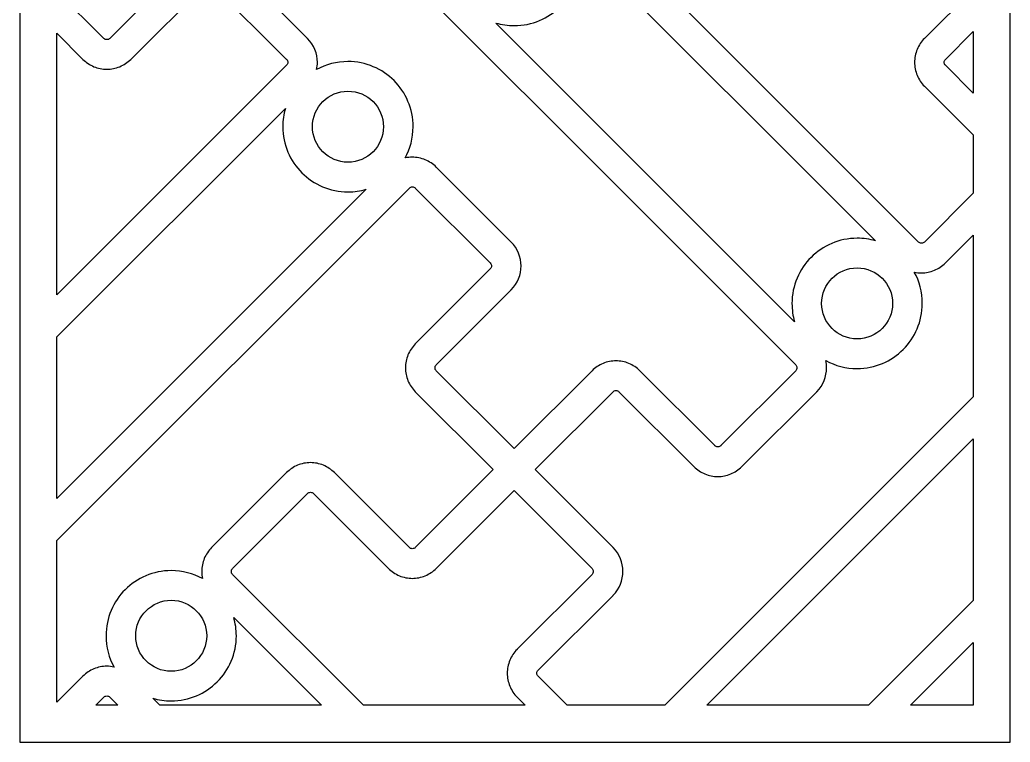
# Model space of a CAD drawing. Header units: centimetres. Extents: x -21.4 to -17.2, y -9 to 9.
# Drawn here: x -21.38 to -17.175, y -9 to -5.932 of the extents above; entities that cross this region are included whole.
import ezdxf

# ---------------------------------------------------------------- set-up
doc = ezdxf.new("R2010")
doc.units = ezdxf.units.CM
doc.header["$MEASUREMENT"] = 0
doc.layers.add('layer 1', color=7, linetype='Continuous')

msp = doc.modelspace()

# ---------------------------------------------------------------- linework, layer by layer
at = {"layer": 'layer 1', "color": 250, "lineweight": 30}
for points, knots in [([(-21.38031, 9.00077), (-21.38031, 9.00077), (-17.17484, 9.00077), (-17.17484, 9.00077), (-17.17484, 9.00077), (-17.17484, 9.00077), (-17.17484, -9.00021), (-17.17484, -9.00021), (-17.17484, -9.00021), (-17.17484, -9.00021), (-21.38031, -9.00021), (-21.38031, -9.00021), (-21.38031, -9.00021), (-21.38031, -9.00021), (-21.38031, 9.00077), (-21.38031, 9.00077)], [0, 0, 0, 0, 0.2, 0.2, 0.2, 0.2, 0.4, 0.4, 0.4, 0.4, 0.6, 0.6, 0.6, 0.6, 1, 1, 1, 1]), ([(-17.33205, -5.55639), (-17.33205, -5.55639), (-17.53888, -5.34956), (-17.53888, -5.34956), (-17.53888, -5.34956), (-17.53888, -5.34956), (-17.53875, -5.34944), (-17.53875, -5.34944), (-17.53875, -5.34944), (-17.54052, -5.34771), (-17.54245, -5.34641), (-17.54444, -5.34558), (-17.54444, -5.34558), (-17.54638, -5.34478), (-17.54878, -5.34435), (-17.5515, -5.34435), (-17.5515, -5.34435), (-17.55423, -5.34435), (-17.55662, -5.34478), (-17.55857, -5.34558), (-17.55857, -5.34558), (-17.56032, -5.34631), (-17.5622, -5.34765), (-17.56411, -5.34956), (-17.56411, -5.34956), (-17.56411, -5.34956), (-17.88227, -5.66772), (-17.88227, -5.66772), (-17.88227, -5.66772), (-17.8955, -5.68095), (-17.91147, -5.69144), (-17.92914, -5.69876), (-17.92914, -5.69876), (-17.94662, -5.706), (-17.96522, -5.70983), (-17.98392, -5.70983), (-17.98392, -5.70983), (-18.00262, -5.70983), (-18.02122, -5.706), (-18.0387, -5.69876), (-18.0387, -5.69876), (-18.05608, -5.69156), (-18.07197, -5.68107), (-18.08533, -5.66772), (-18.08533, -5.66772), (-18.08533, -5.66772), (-18.08558, -5.66772), (-18.08558, -5.66772), (-18.08558, -5.66772), (-18.08558, -5.66772), (-18.40372, -5.34956), (-18.40372, -5.34956), (-18.40372, -5.34956), (-18.40372, -5.34956), (-18.4036, -5.34944), (-18.4036, -5.34944), (-18.4036, -5.34944), (-18.41705, -5.33597), (-18.42758, -5.32006), (-18.43476, -5.30271), (-18.43476, -5.30271), (-18.442, -5.28522), (-18.44583, -5.26662), (-18.44583, -5.24792), (-18.44583, -5.24792), (-18.44583, -5.2376), (-18.44467, -5.22732), (-18.44241, -5.21723), (-18.44241, -5.21723), (-18.48188, -5.23892), (-18.5272, -5.25125), (-18.57541, -5.25125), (-18.57541, -5.25125), (-18.65181, -5.25125), (-18.72098, -5.22028), (-18.77105, -5.17021), (-18.77105, -5.17021), (-18.79691, -5.14435), (-18.81767, -5.1134), (-18.8317, -5.079), (-18.8317, -5.079), (-18.8317, -5.079), (-18.8317, -5.079), (-18.8317, -5.079), (-18.8317, -5.079), (-18.84485, -5.04678), (-18.85209, -5.01152), (-18.85209, -4.97457), (-18.85209, -4.97457), (-18.85209, -4.92636), (-18.83975, -4.88103), (-18.81807, -4.84156), (-18.81807, -4.84156), (-18.82816, -4.84382), (-18.83845, -4.84499), (-18.84876, -4.84499), (-18.84876, -4.84499), (-18.86747, -4.84499), (-18.88607, -4.84116), (-18.90354, -4.83392), (-18.90354, -4.83392), (-18.92122, -4.8266), (-18.93718, -4.81611), (-18.95041, -4.80288), (-18.95041, -4.80288), (-18.95041, -4.80288), (-19.26857, -4.48472), (-19.26857, -4.48472), (-19.26857, -4.48472), (-19.2818, -4.4715), (-19.29229, -4.45553), (-19.29961, -4.43785), (-19.29961, -4.43785), (-19.30684, -4.42038), (-19.31068, -4.40178), (-19.31068, -4.38308), (-19.31068, -4.38308), (-19.31068, -4.36438), (-19.30684, -4.34578), (-19.29961, -4.3283), (-19.29961, -4.3283), (-19.29241, -4.31091), (-19.28192, -4.29503), (-19.26857, -4.28166), (-19.26857, -4.28166), (-19.26857, -4.28166), (-19.26857, -4.28142), (-19.26857, -4.28142), (-19.26857, -4.28142), (-19.26857, -4.28142), (-18.95041, -3.96327), (-18.95041, -3.96327), (-18.95041, -3.96327), (-18.95041, -3.96327), (-18.95029, -3.9634), (-18.95029, -3.9634), (-18.95029, -3.9634), (-18.9469, -3.95993), (-18.9452, -3.95533), (-18.9452, -3.95066), (-18.9452, -3.95066), (-18.9452, -3.94599), (-18.9469, -3.94138), (-18.95029, -3.93791), (-18.95029, -3.93791), (-18.95029, -3.93791), (-18.95041, -3.93804), (-18.95041, -3.93804), (-18.95041, -3.93804), (-18.95041, -3.93804), (-19.28118, -3.60727), (-19.28118, -3.60727), (-19.28118, -3.60727), (-19.28118, -3.60727), (-19.61195, -3.93804), (-19.61195, -3.93804), (-19.61195, -3.93804), (-19.61195, -3.93804), (-19.61207, -3.93791), (-19.61207, -3.93791), (-19.61207, -3.93791), (-19.62554, -3.95137), (-19.64145, -3.96189), (-19.6588, -3.96908), (-19.6588, -3.96908), (-19.67628, -3.97632), (-19.69488, -3.98014), (-19.71359, -3.98014), (-19.71359, -3.98014), (-19.7323, -3.98014), (-19.75089, -3.97632), (-19.76837, -3.96908), (-19.76837, -3.96908), (-19.78604, -3.96176), (-19.80201, -3.95127), (-19.81524, -3.93804), (-19.81524, -3.93804), (-19.81524, -3.93804), (-20.13338, -3.61989), (-20.13338, -3.61989), (-20.13338, -3.61989), (-20.13519, -3.61809), (-20.13717, -3.61674), (-20.13919, -3.6159), (-20.13919, -3.6159), (-20.13919, -3.6159), (-20.13916, -3.61582), (-20.13916, -3.61582), (-20.13916, -3.61582), (-20.14106, -3.61506), (-20.14338, -3.61467), (-20.14601, -3.61467), (-20.14601, -3.61467), (-20.14857, -3.61467), (-20.15088, -3.61509), (-20.15283, -3.6159), (-20.15283, -3.6159), (-20.15511, -3.61685), (-20.15709, -3.61812), (-20.15862, -3.61965), (-20.15862, -3.61965), (-20.15862, -3.61965), (-20.15862, -3.61989), (-20.15862, -3.61989), (-20.15862, -3.61989), (-20.15862, -3.61989), (-20.47678, -3.93804), (-20.47678, -3.93804), (-20.47678, -3.93804), (-20.47678, -3.93804), (-20.4769, -3.93791), (-20.4769, -3.93791), (-20.4769, -3.93791), (-20.47864, -3.93968), (-20.47994, -3.94161), (-20.48076, -3.9436), (-20.48076, -3.9436), (-20.48156, -3.94554), (-20.48199, -3.94793), (-20.48199, -3.95066), (-20.48199, -3.95066), (-20.48199, -3.95338), (-20.48156, -3.95577), (-20.48076, -3.95771), (-20.48076, -3.95771), (-20.47994, -3.9597), (-20.47863, -3.96163), (-20.4769, -3.9634), (-20.4769, -3.9634), (-20.4769, -3.9634), (-20.47678, -3.96327), (-20.47678, -3.96327), (-20.47678, -3.96327), (-20.47678, -3.96327), (-19.36105, -5.079), (-19.36105, -5.079), (-19.36105, -5.079), (-19.36105, -5.079), (-19.36105, -5.079), (-19.36105, -5.079), (-19.36105, -5.079), (-19.36105, -5.079), (-17.56411, -6.87594), (-17.56411, -6.87594), (-17.56411, -6.87594), (-17.56411, -6.87594), (-17.56411, -6.87619), (-17.56411, -6.87619), (-17.56411, -6.87619), (-17.56247, -6.87783), (-17.56059, -6.8791), (-17.55858, -6.87993), (-17.55858, -6.87993), (-17.55663, -6.88073), (-17.55424, -6.88116), (-17.5515, -6.88116), (-17.5515, -6.88116), (-17.54877, -6.88116), (-17.54637, -6.88073), (-17.54443, -6.87993), (-17.54443, -6.87993), (-17.54268, -6.8792), (-17.54079, -6.87786), (-17.53888, -6.87594), (-17.53888, -6.87594), (-17.53888, -6.87594), (-17.33205, -6.66912), (-17.33205, -6.66912), (-17.33205, -6.66912), (-17.33205, -6.66912), (-17.33205, -6.42124), (-17.33205, -6.42124), (-17.33205, -6.42124), (-17.33205, -6.42124), (-17.53888, -6.21441), (-17.53888, -6.21441), (-17.53888, -6.21441), (-17.53888, -6.21441), (-17.53875, -6.21429), (-17.53875, -6.21429), (-17.53875, -6.21429), (-17.55232, -6.20071), (-17.56285, -6.18487), (-17.56993, -6.16779), (-17.56993, -6.16779), (-17.57717, -6.15032), (-17.581, -6.13163), (-17.581, -6.11276), (-17.581, -6.11276), (-17.581, -6.09389), (-17.57717, -6.07521), (-17.56993, -6.05773), (-17.56993, -6.05773), (-17.56993, -6.05773), (-17.56984, -6.05777), (-17.56984, -6.05777), (-17.56984, -6.05777), (-17.56252, -6.04018), (-17.55206, -6.02428), (-17.53888, -6.0111), (-17.53888, -6.0111), (-17.53888, -6.0111), (-17.33205, -5.80427), (-17.33205, -5.80427), (-17.33205, -5.80427), (-17.33205, -5.80427), (-17.33205, -5.55639), (-17.33205, -5.55639)], [0, 0, 0, 0, 0.0128205, 0.0128205, 0.0128205, 0.0128205, 0.025641, 0.025641, 0.025641, 0.025641, 0.0384615, 0.0384615, 0.0384615, 0.0384615, 0.0512821, 0.0512821, 0.0512821, 0.0512821, 0.0641026, 0.0641026, 0.0641026, 0.0641026, 0.0769231, 0.0769231, 0.0769231, 0.0769231, 0.0897436, 0.0897436, 0.0897436, 0.0897436, 0.1025641, 0.1025641, 0.1025641, 0.1025641, 0.1153846, 0.1153846, 0.1153846, 0.1153846, 0.1282051, 0.1282051, 0.1282051, 0.1282051, 0.1410256, 0.1410256, 0.1410256, 0.1410256, 0.1538462, 0.1538462, 0.1538462, 0.1538462, 0.1666667, 0.1666667, 0.1666667, 0.1666667, 0.1794872, 0.1794872, 0.1794872, 0.1794872, 0.1923077, 0.1923077, 0.1923077, 0.1923077, 0.2051282, 0.2051282, 0.2051282, 0.2051282, 0.2179487, 0.2179487, 0.2179487, 0.2179487, 0.2307692, 0.2307692, 0.2307692, 0.2307692, 0.2435897, 0.2435897, 0.2435897, 0.2435897, 0.2564103, 0.2564103, 0.2564103, 0.2564103, 0.2692308, 0.2692308, 0.2692308, 0.2692308, 0.2820513, 0.2820513, 0.2820513, 0.2820513, 0.2948718, 0.2948718, 0.2948718, 0.2948718, 0.3076923, 0.3076923, 0.3076923, 0.3076923, 0.3205128, 0.3205128, 0.3205128, 0.3205128, 0.3333333, 0.3333333, 0.3333333, 0.3333333, 0.3461538, 0.3461538, 0.3461538, 0.3461538, 0.3589744, 0.3589744, 0.3589744, 0.3589744, 0.3717949, 0.3717949, 0.3717949, 0.3717949, 0.3846154, 0.3846154, 0.3846154, 0.3846154, 0.3974359, 0.3974359, 0.3974359, 0.3974359, 0.4102564, 0.4102564, 0.4102564, 0.4102564, 0.4230769, 0.4230769, 0.4230769, 0.4230769, 0.4358974, 0.4358974, 0.4358974, 0.4358974, 0.4487179, 0.4487179, 0.4487179, 0.4487179, 0.4615385, 0.4615385, 0.4615385, 0.4615385, 0.474359, 0.474359, 0.474359, 0.474359, 0.4871795, 0.4871795, 0.4871795, 0.4871795, 0.5, 0.5, 0.5, 0.5, 0.5128205, 0.5128205, 0.5128205, 0.5128205, 0.525641, 0.525641, 0.525641, 0.525641, 0.5384615, 0.5384615, 0.5384615, 0.5384615, 0.5512821, 0.5512821, 0.5512821, 0.5512821, 0.5641026, 0.5641026, 0.5641026, 0.5641026, 0.5769231, 0.5769231, 0.5769231, 0.5769231, 0.5897436, 0.5897436, 0.5897436, 0.5897436, 0.6025641, 0.6025641, 0.6025641, 0.6025641, 0.6153846, 0.6153846, 0.6153846, 0.6153846, 0.6282051, 0.6282051, 0.6282051, 0.6282051, 0.6410256, 0.6410256, 0.6410256, 0.6410256, 0.6538462, 0.6538462, 0.6538462, 0.6538462, 0.6666667, 0.6666667, 0.6666667, 0.6666667, 0.6794872, 0.6794872, 0.6794872, 0.6794872, 0.6923077, 0.6923077, 0.6923077, 0.6923077, 0.7051282, 0.7051282, 0.7051282, 0.7051282, 0.7179487, 0.7179487, 0.7179487, 0.7179487, 0.7307692, 0.7307692, 0.7307692, 0.7307692, 0.7435897, 0.7435897, 0.7435897, 0.7435897, 0.7564103, 0.7564103, 0.7564103, 0.7564103, 0.7692308, 0.7692308, 0.7692308, 0.7692308, 0.7820513, 0.7820513, 0.7820513, 0.7820513, 0.7948718, 0.7948718, 0.7948718, 0.7948718, 0.8076923, 0.8076923, 0.8076923, 0.8076923, 0.8205128, 0.8205128, 0.8205128, 0.8205128, 0.8333333, 0.8333333, 0.8333333, 0.8333333, 0.8461538, 0.8461538, 0.8461538, 0.8461538, 0.8589744, 0.8589744, 0.8589744, 0.8589744, 0.8717949, 0.8717949, 0.8717949, 0.8717949, 0.8846154, 0.8846154, 0.8846154, 0.8846154, 0.8974359, 0.8974359, 0.8974359, 0.8974359, 0.9102564, 0.9102564, 0.9102564, 0.9102564, 0.9230769, 0.9230769, 0.9230769, 0.9230769, 0.9358974, 0.9358974, 0.9358974, 0.9358974, 0.9487179, 0.9487179, 0.9487179, 0.9487179, 0.9615385, 0.9615385, 0.9615385, 0.9615385, 0.974359, 0.974359, 0.974359, 0.974359, 1, 1, 1, 1]), ([(-21.22309, -5.81147), (-21.22309, -5.81147), (-21.02347, -6.0111), (-21.02347, -6.0111), (-21.02347, -6.0111), (-21.02165, -6.01291), (-21.01968, -6.01426), (-21.01767, -6.01509), (-21.01767, -6.01509), (-21.01572, -6.0159), (-21.01341, -6.01633), (-21.01086, -6.01633), (-21.01086, -6.01633), (-21.00813, -6.01633), (-21.00574, -6.0159), (-21.00379, -6.01509), (-21.00379, -6.01509), (-21.00204, -6.01437), (-21.00015, -6.01302), (-20.99823, -6.0111), (-20.99823, -6.0111), (-20.99823, -6.0111), (-20.68009, -5.69296), (-20.68009, -5.69296), (-20.68009, -5.69296), (-20.66674, -5.67961), (-20.65085, -5.66912), (-20.63345, -5.66191), (-20.63345, -5.66191), (-20.63345, -5.66191), (-20.63321, -5.66191), (-20.63321, -5.66191), (-20.63321, -5.66191), (-20.61573, -5.65467), (-20.59713, -5.65083), (-20.57843, -5.65083), (-20.57843, -5.65083), (-20.55956, -5.65083), (-20.54087, -5.65467), (-20.5234, -5.66191), (-20.5234, -5.66191), (-20.50632, -5.66899), (-20.49049, -5.67952), (-20.4769, -5.69308), (-20.4769, -5.69308), (-20.4769, -5.69308), (-20.47678, -5.69296), (-20.47678, -5.69296), (-20.47678, -5.69296), (-20.47678, -5.69296), (-20.15862, -6.0111), (-20.15862, -6.0111), (-20.15862, -6.0111), (-20.15862, -6.0111), (-20.15862, -6.01134), (-20.15862, -6.01134), (-20.15862, -6.01134), (-20.13055, -6.03943), (-20.11651, -6.07613), (-20.11651, -6.11276), (-20.11651, -6.11276), (-20.11651, -6.12302), (-20.11761, -6.13329), (-20.11979, -6.14337), (-20.11979, -6.14337), (-20.08036, -6.12173), (-20.03508, -6.10943), (-19.98693, -6.10943), (-19.98693, -6.10943), (-19.91054, -6.10943), (-19.84137, -6.1404), (-19.79129, -6.19047), (-19.79129, -6.19047), (-19.74122, -6.24054), (-19.71025, -6.30971), (-19.71025, -6.38611), (-19.71025, -6.38611), (-19.71025, -6.43429), (-19.72257, -6.4796), (-19.74424, -6.51905), (-19.74424, -6.51905), (-19.73419, -6.51683), (-19.72392, -6.51568), (-19.71359, -6.51568), (-19.71359, -6.51568), (-19.69471, -6.51568), (-19.67603, -6.51951), (-19.65857, -6.52675), (-19.65857, -6.52675), (-19.64148, -6.53383), (-19.62565, -6.54436), (-19.61207, -6.55793), (-19.61207, -6.55793), (-19.61207, -6.55793), (-19.61195, -6.5578), (-19.61195, -6.5578), (-19.61195, -6.5578), (-19.61195, -6.5578), (-19.29381, -6.87594), (-19.29381, -6.87594), (-19.29381, -6.87594), (-19.26589, -6.90386), (-19.25193, -6.94066), (-19.25193, -6.9776), (-19.25193, -6.9776), (-19.25193, -6.9776), (-19.25169, -6.9776), (-19.25169, -6.9776), (-19.25169, -6.9776), (-19.25169, -7.01439), (-19.26573, -7.05118), (-19.29381, -7.07926), (-19.29381, -7.07926), (-19.29381, -7.07926), (-19.61195, -7.3974), (-19.61195, -7.3974), (-19.61195, -7.3974), (-19.61195, -7.3974), (-19.61207, -7.39727), (-19.61207, -7.39727), (-19.61207, -7.39727), (-19.6138, -7.39903), (-19.61509, -7.40096), (-19.61592, -7.40296), (-19.61592, -7.40296), (-19.61672, -7.40489), (-19.61714, -7.40729), (-19.61714, -7.41002), (-19.61714, -7.41002), (-19.61714, -7.41276), (-19.61672, -7.41515), (-19.61592, -7.41709), (-19.61592, -7.41709), (-19.61519, -7.41885), (-19.61385, -7.42073), (-19.61195, -7.42263), (-19.61195, -7.42263), (-19.61195, -7.42263), (-19.28118, -7.7534), (-19.28118, -7.7534), (-19.28118, -7.7534), (-19.28118, -7.7534), (-18.95041, -7.42263), (-18.95041, -7.42263), (-18.95041, -7.42263), (-18.93719, -7.40941), (-18.92122, -7.39892), (-18.90354, -7.3916), (-18.90354, -7.3916), (-18.88607, -7.38436), (-18.86747, -7.38053), (-18.84876, -7.38053), (-18.84876, -7.38053), (-18.83007, -7.38053), (-18.81147, -7.38436), (-18.79399, -7.3916), (-18.79399, -7.3916), (-18.7766, -7.3988), (-18.76071, -7.40929), (-18.74735, -7.42263), (-18.74735, -7.42263), (-18.74735, -7.42263), (-18.7471, -7.42263), (-18.7471, -7.42263), (-18.7471, -7.42263), (-18.7471, -7.42263), (-18.42896, -7.74079), (-18.42896, -7.74079), (-18.42896, -7.74079), (-18.42896, -7.74079), (-18.42908, -7.74092), (-18.42908, -7.74092), (-18.42908, -7.74092), (-18.42732, -7.74265), (-18.42538, -7.74395), (-18.42339, -7.74478), (-18.42339, -7.74478), (-18.42146, -7.74558), (-18.41906, -7.746), (-18.41633, -7.746), (-18.41633, -7.746), (-18.41361, -7.746), (-18.41122, -7.74558), (-18.40928, -7.74478), (-18.40928, -7.74478), (-18.4073, -7.74395), (-18.40537, -7.74265), (-18.4036, -7.74092), (-18.4036, -7.74092), (-18.4036, -7.74092), (-18.40372, -7.74079), (-18.40372, -7.74079), (-18.40372, -7.74079), (-18.40372, -7.74079), (-18.08558, -7.42263), (-18.08558, -7.42263), (-18.08558, -7.42263), (-18.08558, -7.42263), (-18.08557, -7.42262), (-18.08557, -7.42262), (-18.08557, -7.42262), (-18.08209, -7.41915), (-18.08036, -7.41459), (-18.08036, -7.41002), (-18.08036, -7.41002), (-18.08036, -7.40535), (-18.08205, -7.40075), (-18.08545, -7.39729), (-18.08545, -7.39729), (-18.08545, -7.39729), (-18.08557, -7.39741), (-18.08557, -7.39741), (-18.08557, -7.39741), (-18.08557, -7.39741), (-18.08558, -7.3974), (-18.08558, -7.3974), (-18.08558, -7.3974), (-18.08558, -7.3974), (-20.40397, -5.079), (-20.40397, -5.079), (-20.40397, -5.079), (-20.40397, -5.079), (-20.40396, -5.079), (-20.40396, -5.079), (-20.40396, -5.079), (-20.40396, -5.079), (-20.99823, -4.48472), (-20.99823, -4.48472), (-20.99823, -4.48472), (-20.99823, -4.48472), (-20.99811, -4.4846), (-20.99811, -4.4846), (-20.99811, -4.4846), (-20.99987, -4.48287), (-21.0018, -4.48157), (-21.0038, -4.48074), (-21.0038, -4.48074), (-21.00574, -4.47994), (-21.00813, -4.47951), (-21.01086, -4.47951), (-21.01086, -4.47951), (-21.01358, -4.47951), (-21.01597, -4.47994), (-21.01791, -4.48074), (-21.01791, -4.48074), (-21.01989, -4.48156), (-21.02182, -4.48287), (-21.02359, -4.4846), (-21.02359, -4.4846), (-21.02359, -4.4846), (-21.02347, -4.48472), (-21.02347, -4.48472), (-21.02347, -4.48472), (-21.02347, -4.48472), (-21.22309, -4.68436), (-21.22309, -4.68436), (-21.22309, -4.68436), (-21.22309, -4.68436), (-21.22309, -4.94663), (-21.22309, -4.94663), (-21.22309, -4.94663), (-21.22309, -4.94663), (-21.09073, -5.079), (-21.09073, -5.079), (-21.09073, -5.079), (-21.09073, -5.079), (-21.09082, -5.079), (-21.09082, -5.079), (-21.09082, -5.079), (-21.09082, -5.079), (-21.02347, -5.14638), (-21.02347, -5.14638), (-21.02347, -5.14638), (-20.9954, -5.17458), (-20.98136, -5.21129), (-20.98136, -5.24791), (-20.98136, -5.24791), (-20.98136, -5.2847), (-20.9954, -5.32149), (-21.02347, -5.34956), (-21.02347, -5.34956), (-21.02347, -5.34956), (-21.22309, -5.54919), (-21.22309, -5.54919), (-21.22309, -5.54919), (-21.22309, -5.54919), (-21.22309, -5.81147), (-21.22309, -5.81147)], [0, 0, 0, 0, 0.0136986, 0.0136986, 0.0136986, 0.0136986, 0.0273973, 0.0273973, 0.0273973, 0.0273973, 0.0410959, 0.0410959, 0.0410959, 0.0410959, 0.0547945, 0.0547945, 0.0547945, 0.0547945, 0.0684932, 0.0684932, 0.0684932, 0.0684932, 0.0821918, 0.0821918, 0.0821918, 0.0821918, 0.0958904, 0.0958904, 0.0958904, 0.0958904, 0.109589, 0.109589, 0.109589, 0.109589, 0.1232877, 0.1232877, 0.1232877, 0.1232877, 0.1369863, 0.1369863, 0.1369863, 0.1369863, 0.1506849, 0.1506849, 0.1506849, 0.1506849, 0.1643836, 0.1643836, 0.1643836, 0.1643836, 0.1780822, 0.1780822, 0.1780822, 0.1780822, 0.1917808, 0.1917808, 0.1917808, 0.1917808, 0.2054795, 0.2054795, 0.2054795, 0.2054795, 0.2191781, 0.2191781, 0.2191781, 0.2191781, 0.2328767, 0.2328767, 0.2328767, 0.2328767, 0.2465753, 0.2465753, 0.2465753, 0.2465753, 0.260274, 0.260274, 0.260274, 0.260274, 0.2739726, 0.2739726, 0.2739726, 0.2739726, 0.2876712, 0.2876712, 0.2876712, 0.2876712, 0.3013699, 0.3013699, 0.3013699, 0.3013699, 0.3150685, 0.3150685, 0.3150685, 0.3150685, 0.3287671, 0.3287671, 0.3287671, 0.3287671, 0.3424658, 0.3424658, 0.3424658, 0.3424658, 0.3561644, 0.3561644, 0.3561644, 0.3561644, 0.369863, 0.369863, 0.369863, 0.369863, 0.3835616, 0.3835616, 0.3835616, 0.3835616, 0.3972603, 0.3972603, 0.3972603, 0.3972603, 0.4109589, 0.4109589, 0.4109589, 0.4109589, 0.4246575, 0.4246575, 0.4246575, 0.4246575, 0.4383562, 0.4383562, 0.4383562, 0.4383562, 0.4520548, 0.4520548, 0.4520548, 0.4520548, 0.4657534, 0.4657534, 0.4657534, 0.4657534, 0.4794521, 0.4794521, 0.4794521, 0.4794521, 0.4931507, 0.4931507, 0.4931507, 0.4931507, 0.5068493, 0.5068493, 0.5068493, 0.5068493, 0.5205479, 0.5205479, 0.5205479, 0.5205479, 0.5342466, 0.5342466, 0.5342466, 0.5342466, 0.5479452, 0.5479452, 0.5479452, 0.5479452, 0.5616438, 0.5616438, 0.5616438, 0.5616438, 0.5753425, 0.5753425, 0.5753425, 0.5753425, 0.5890411, 0.5890411, 0.5890411, 0.5890411, 0.6027397, 0.6027397, 0.6027397, 0.6027397, 0.6164384, 0.6164384, 0.6164384, 0.6164384, 0.630137, 0.630137, 0.630137, 0.630137, 0.6438356, 0.6438356, 0.6438356, 0.6438356, 0.6575342, 0.6575342, 0.6575342, 0.6575342, 0.6712329, 0.6712329, 0.6712329, 0.6712329, 0.6849315, 0.6849315, 0.6849315, 0.6849315, 0.6986301, 0.6986301, 0.6986301, 0.6986301, 0.7123288, 0.7123288, 0.7123288, 0.7123288, 0.7260274, 0.7260274, 0.7260274, 0.7260274, 0.739726, 0.739726, 0.739726, 0.739726, 0.7534247, 0.7534247, 0.7534247, 0.7534247, 0.7671233, 0.7671233, 0.7671233, 0.7671233, 0.7808219, 0.7808219, 0.7808219, 0.7808219, 0.7945205, 0.7945205, 0.7945205, 0.7945205, 0.8082192, 0.8082192, 0.8082192, 0.8082192, 0.8219178, 0.8219178, 0.8219178, 0.8219178, 0.8356164, 0.8356164, 0.8356164, 0.8356164, 0.8493151, 0.8493151, 0.8493151, 0.8493151, 0.8630137, 0.8630137, 0.8630137, 0.8630137, 0.8767123, 0.8767123, 0.8767123, 0.8767123, 0.890411, 0.890411, 0.890411, 0.890411, 0.9041096, 0.9041096, 0.9041096, 0.9041096, 0.9178082, 0.9178082, 0.9178082, 0.9178082, 0.9315068, 0.9315068, 0.9315068, 0.9315068, 0.9452055, 0.9452055, 0.9452055, 0.9452055, 0.9589041, 0.9589041, 0.9589041, 0.9589041, 0.9726027, 0.9726027, 0.9726027, 0.9726027, 1, 1, 1, 1]), ([(-19.35898, -5.94592), (-19.35898, -5.94592), (-18.09043, -7.21447), (-18.09043, -7.21447), (-18.09043, -7.21447), (-18.09765, -7.18979), (-18.10153, -7.16369), (-18.10153, -7.13667), (-18.10153, -7.13667), (-18.10153, -7.06028), (-18.07055, -6.99111), (-18.02048, -6.94104), (-18.02048, -6.94104), (-17.97041, -6.89096), (-17.90124, -6.85999), (-17.82485, -6.85999), (-17.82485, -6.85999), (-17.79783, -6.85999), (-17.77172, -6.86387), (-17.74704, -6.87109), (-17.74704, -6.87109), (-17.74704, -6.87109), (-19.01559, -5.60253), (-19.01559, -5.60253), (-19.01559, -5.60253), (-19.00837, -5.62721), (-19.0045, -5.65332), (-19.0045, -5.68033), (-19.0045, -5.68033), (-19.0045, -5.75673), (-19.03547, -5.8259), (-19.08554, -5.87597), (-19.08554, -5.87597), (-19.13561, -5.92604), (-19.20478, -5.95702), (-19.28118, -5.95702), (-19.28118, -5.95702), (-19.30819, -5.95702), (-19.3343, -5.95314), (-19.35898, -5.94592)], [0, 0, 0, 0, 0.0909091, 0.0909091, 0.0909091, 0.0909091, 0.1818182, 0.1818182, 0.1818182, 0.1818182, 0.2727273, 0.2727273, 0.2727273, 0.2727273, 0.3636364, 0.3636364, 0.3636364, 0.3636364, 0.4545455, 0.4545455, 0.4545455, 0.4545455, 0.5454545, 0.5454545, 0.5454545, 0.5454545, 0.6363636, 0.6363636, 0.6363636, 0.6363636, 0.7272727, 0.7272727, 0.7272727, 0.7272727, 0.8181818, 0.8181818, 0.8181818, 0.8181818, 1, 1, 1, 1]), ([(-21.22309, -7.10081), (-21.22309, -7.10081), (-20.24766, -6.12537), (-20.24766, -6.12537), (-20.24766, -6.12537), (-20.24418, -6.1219), (-20.24245, -6.11733), (-20.24245, -6.11276), (-20.24245, -6.11276), (-20.24245, -6.10809), (-20.24414, -6.10348), (-20.24754, -6.10001), (-20.24754, -6.10001), (-20.24754, -6.10001), (-20.24766, -6.10013), (-20.24766, -6.10013), (-20.24766, -6.10013), (-20.24766, -6.10013), (-20.56581, -5.78199), (-20.56581, -5.78199), (-20.56581, -5.78199), (-20.56581, -5.78199), (-20.56581, -5.78175), (-20.56581, -5.78175), (-20.56581, -5.78175), (-20.56734, -5.78022), (-20.56932, -5.77895), (-20.57161, -5.778), (-20.57161, -5.778), (-20.57355, -5.77719), (-20.57587, -5.77677), (-20.57843, -5.77677), (-20.57843, -5.77677), (-20.58105, -5.77677), (-20.58337, -5.77716), (-20.58528, -5.77792), (-20.58528, -5.77792), (-20.58528, -5.77792), (-20.58524, -5.778), (-20.58524, -5.778), (-20.58524, -5.778), (-20.58727, -5.77884), (-20.58924, -5.78019), (-20.59105, -5.78199), (-20.59105, -5.78199), (-20.59105, -5.78199), (-20.90919, -6.10013), (-20.90919, -6.10013), (-20.90919, -6.10013), (-20.92243, -6.11337), (-20.9384, -6.12386), (-20.95607, -6.13119), (-20.95607, -6.13119), (-20.97355, -6.13843), (-20.99215, -6.14226), (-21.01086, -6.14226), (-21.01086, -6.14226), (-21.02973, -6.14226), (-21.0484, -6.13843), (-21.06587, -6.13119), (-21.06587, -6.13119), (-21.08327, -6.12398), (-21.09916, -6.11348), (-21.1125, -6.10013), (-21.1125, -6.10013), (-21.1125, -6.10013), (-21.22309, -5.98955), (-21.22309, -5.98955), (-21.22309, -5.98955), (-21.22309, -5.98955), (-21.22309, -7.10081), (-21.22309, -7.10081)], [0, 0, 0, 0, 0.0526316, 0.0526316, 0.0526316, 0.0526316, 0.1052632, 0.1052632, 0.1052632, 0.1052632, 0.1578947, 0.1578947, 0.1578947, 0.1578947, 0.2105263, 0.2105263, 0.2105263, 0.2105263, 0.2631579, 0.2631579, 0.2631579, 0.2631579, 0.3157895, 0.3157895, 0.3157895, 0.3157895, 0.3684211, 0.3684211, 0.3684211, 0.3684211, 0.4210526, 0.4210526, 0.4210526, 0.4210526, 0.4736842, 0.4736842, 0.4736842, 0.4736842, 0.5263158, 0.5263158, 0.5263158, 0.5263158, 0.5789474, 0.5789474, 0.5789474, 0.5789474, 0.6315789, 0.6315789, 0.6315789, 0.6315789, 0.6842105, 0.6842105, 0.6842105, 0.6842105, 0.7368421, 0.7368421, 0.7368421, 0.7368421, 0.7894737, 0.7894737, 0.7894737, 0.7894737, 0.8421053, 0.8421053, 0.8421053, 0.8421053, 0.8947368, 0.8947368, 0.8947368, 0.8947368, 1, 1, 1, 1]), ([(-17.33205, -5.98235), (-17.33205, -5.98235), (-17.44984, -6.10013), (-17.44984, -6.10013), (-17.44984, -6.10013), (-17.45176, -6.10206), (-17.45311, -6.10395), (-17.45383, -6.1057), (-17.45383, -6.1057), (-17.45383, -6.1057), (-17.45383, -6.10594), (-17.45383, -6.10594), (-17.45383, -6.10594), (-17.45464, -6.10789), (-17.45507, -6.1102), (-17.45507, -6.11276), (-17.45507, -6.11276), (-17.45507, -6.11532), (-17.45464, -6.11764), (-17.45383, -6.11958), (-17.45383, -6.11958), (-17.45289, -6.12186), (-17.45162, -6.12384), (-17.45009, -6.12537), (-17.45009, -6.12537), (-17.45009, -6.12537), (-17.44984, -6.12537), (-17.44984, -6.12537), (-17.44984, -6.12537), (-17.44984, -6.12537), (-17.33205, -6.24317), (-17.33205, -6.24317), (-17.33205, -6.24317), (-17.33205, -6.24317), (-17.33205, -5.98235), (-17.33205, -5.98235)], [0, 0, 0, 0, 0.1, 0.1, 0.1, 0.1, 0.2, 0.2, 0.2, 0.2, 0.3, 0.3, 0.3, 0.3, 0.4, 0.4, 0.4, 0.4, 0.5, 0.5, 0.5, 0.5, 0.6, 0.6, 0.6, 0.6, 0.7, 0.7, 0.7, 0.7, 0.8, 0.8, 0.8, 0.8, 1, 1, 1, 1]), ([(-19.88033, -6.27951), (-19.90761, -6.25223), (-19.9453, -6.23536), (-19.98693, -6.23536), (-19.98693, -6.23536), (-20.02857, -6.23536), (-20.06625, -6.25223), (-20.09353, -6.27951), (-20.09353, -6.27951), (-20.12081, -6.30678), (-20.13768, -6.34447), (-20.13768, -6.38611), (-20.13768, -6.38611), (-20.13768, -6.42774), (-20.12081, -6.46543), (-20.09353, -6.49271), (-20.09353, -6.49271), (-20.06625, -6.51998), (-20.02857, -6.53686), (-19.98693, -6.53686), (-19.98693, -6.53686), (-19.9453, -6.53686), (-19.90761, -6.51998), (-19.88033, -6.49271), (-19.88033, -6.49271), (-19.85305, -6.46543), (-19.83618, -6.42774), (-19.83618, -6.38611), (-19.83618, -6.38611), (-19.83618, -6.34447), (-19.85305, -6.30678), (-19.88033, -6.27951)], [0, 0, 0, 0, 0.1111111, 0.1111111, 0.1111111, 0.1111111, 0.2222222, 0.2222222, 0.2222222, 0.2222222, 0.3333333, 0.3333333, 0.3333333, 0.3333333, 0.4444444, 0.4444444, 0.4444444, 0.4444444, 0.5555556, 0.5555556, 0.5555556, 0.5555556, 0.6666667, 0.6666667, 0.6666667, 0.6666667, 0.7777778, 0.7777778, 0.7777778, 0.7777778, 1, 1, 1, 1]), ([(-21.22309, -7.96566), (-21.22309, -7.96566), (-19.90913, -6.65169), (-19.90913, -6.65169), (-19.90913, -6.65169), (-19.93381, -6.65891), (-19.95992, -6.66279), (-19.98693, -6.66279), (-19.98693, -6.66279), (-20.06333, -6.66279), (-20.1325, -6.63182), (-20.18257, -6.58174), (-20.18257, -6.58174), (-20.23264, -6.53167), (-20.26361, -6.4625), (-20.26361, -6.38611), (-20.26361, -6.38611), (-20.26361, -6.35909), (-20.25973, -6.33299), (-20.25251, -6.3083), (-20.25251, -6.3083), (-20.25251, -6.3083), (-21.22309, -7.27888), (-21.22309, -7.27888), (-21.22309, -7.27888), (-21.22309, -7.27888), (-21.22309, -7.96566), (-21.22309, -7.96566)], [0, 0, 0, 0, 0.125, 0.125, 0.125, 0.125, 0.25, 0.25, 0.25, 0.25, 0.375, 0.375, 0.375, 0.375, 0.5, 0.5, 0.5, 0.5, 0.625, 0.625, 0.625, 0.625, 0.75, 0.75, 0.75, 0.75, 1, 1, 1, 1]), ([(-21.22309, -8.83049), (-21.22309, -8.83049), (-21.1125, -8.7199), (-21.1125, -8.7199), (-21.1125, -8.7199), (-21.1125, -8.7199), (-21.11226, -8.7199), (-21.11226, -8.7199), (-21.11226, -8.7199), (-21.09889, -8.70655), (-21.08301, -8.69606), (-21.06562, -8.68886), (-21.06562, -8.68886), (-21.04815, -8.68162), (-21.02956, -8.67779), (-21.01086, -8.67779), (-21.01086, -8.67779), (-21.00054, -8.67779), (-20.99025, -8.67896), (-20.98016, -8.68122), (-20.98016, -8.68122), (-21.00184, -8.64175), (-21.01418, -8.59642), (-21.01418, -8.54821), (-21.01418, -8.54821), (-21.01418, -8.47181), (-20.98321, -8.40264), (-20.93314, -8.35257), (-20.93314, -8.35257), (-20.88307, -8.3025), (-20.8139, -8.27153), (-20.7375, -8.27153), (-20.7375, -8.27153), (-20.6893, -8.27153), (-20.64397, -8.28386), (-20.6045, -8.30555), (-20.6045, -8.30555), (-20.60676, -8.29547), (-20.60792, -8.28519), (-20.60792, -8.27487), (-20.60792, -8.27487), (-20.60792, -8.25616), (-20.60409, -8.23757), (-20.59686, -8.22009), (-20.59686, -8.22009), (-20.58965, -8.2027), (-20.57917, -8.18682), (-20.56581, -8.17345), (-20.56581, -8.17345), (-20.56581, -8.17345), (-20.56581, -8.17321), (-20.56581, -8.17321), (-20.56581, -8.17321), (-20.56581, -8.17321), (-20.24766, -7.85507), (-20.24766, -7.85507), (-20.24766, -7.85507), (-20.24766, -7.85507), (-20.24753, -7.85519), (-20.24753, -7.85519), (-20.24753, -7.85519), (-20.23395, -7.84162), (-20.21812, -7.83109), (-20.20104, -7.82402), (-20.20104, -7.82402), (-20.18357, -7.81677), (-20.16488, -7.81294), (-20.14601, -7.81294), (-20.14601, -7.81294), (-20.1273, -7.81294), (-20.10871, -7.81677), (-20.09123, -7.82401), (-20.09123, -7.82401), (-20.09123, -7.82401), (-20.09098, -7.82401), (-20.09098, -7.82401), (-20.09098, -7.82401), (-20.07358, -7.83122), (-20.0577, -7.84172), (-20.04435, -7.85507), (-20.04435, -7.85507), (-20.04435, -7.85507), (-19.7262, -8.17321), (-19.7262, -8.17321), (-19.7262, -8.17321), (-19.72429, -8.17513), (-19.7224, -8.17647), (-19.72066, -8.17719), (-19.72066, -8.17719), (-19.71872, -8.17799), (-19.71632, -8.17842), (-19.71359, -8.17842), (-19.71359, -8.17842), (-19.71086, -8.17842), (-19.70846, -8.17799), (-19.70652, -8.17719), (-19.70652, -8.17719), (-19.70451, -8.17636), (-19.70263, -8.1751), (-19.70099, -8.17345), (-19.70099, -8.17345), (-19.70099, -8.17345), (-19.70099, -8.17321), (-19.70099, -8.17321), (-19.70099, -8.17321), (-19.70099, -8.17321), (-19.37022, -7.84244), (-19.37022, -7.84244), (-19.37022, -7.84244), (-19.37022, -7.84244), (-19.70099, -7.51167), (-19.70099, -7.51167), (-19.70099, -7.51167), (-19.71422, -7.49844), (-19.7247, -7.48247), (-19.73201, -7.46481), (-19.73201, -7.46481), (-19.73925, -7.44732), (-19.74307, -7.42872), (-19.74307, -7.41002), (-19.74307, -7.41002), (-19.74307, -7.39133), (-19.73925, -7.37273), (-19.73201, -7.35524), (-19.73201, -7.35524), (-19.72482, -7.33786), (-19.71434, -7.32198), (-19.70099, -7.30861), (-19.70099, -7.30861), (-19.70099, -7.30861), (-19.70099, -7.30836), (-19.70099, -7.30836), (-19.70099, -7.30836), (-19.70099, -7.30836), (-19.38284, -6.99022), (-19.38284, -6.99022), (-19.38284, -6.99022), (-19.37936, -6.98674), (-19.37762, -6.98217), (-19.37762, -6.9776), (-19.37762, -6.9776), (-19.37762, -6.9776), (-19.37737, -6.9776), (-19.37737, -6.9776), (-19.37737, -6.9776), (-19.37737, -6.97318), (-19.3792, -6.96863), (-19.38284, -6.96498), (-19.38284, -6.96498), (-19.38284, -6.96498), (-19.70099, -6.64684), (-19.70099, -6.64684), (-19.70099, -6.64684), (-19.70099, -6.64684), (-19.70099, -6.64659), (-19.70099, -6.64659), (-19.70099, -6.64659), (-19.70252, -6.64506), (-19.70449, -6.64379), (-19.70677, -6.64285), (-19.70677, -6.64285), (-19.70872, -6.64204), (-19.71103, -6.64161), (-19.71359, -6.64161), (-19.71359, -6.64161), (-19.71615, -6.64161), (-19.71846, -6.64204), (-19.7204, -6.64285), (-19.7204, -6.64285), (-19.72242, -6.64368), (-19.72439, -6.64503), (-19.7262, -6.64684), (-19.7262, -6.64684), (-19.7262, -6.64684), (-21.22309, -8.14373), (-21.22309, -8.14373), (-21.22309, -8.14373), (-21.22309, -8.14373), (-21.22309, -8.83049), (-21.22309, -8.83049)], [0, 0, 0, 0, 0.0217391, 0.0217391, 0.0217391, 0.0217391, 0.0434783, 0.0434783, 0.0434783, 0.0434783, 0.0652174, 0.0652174, 0.0652174, 0.0652174, 0.0869565, 0.0869565, 0.0869565, 0.0869565, 0.1086957, 0.1086957, 0.1086957, 0.1086957, 0.1304348, 0.1304348, 0.1304348, 0.1304348, 0.1521739, 0.1521739, 0.1521739, 0.1521739, 0.173913, 0.173913, 0.173913, 0.173913, 0.1956522, 0.1956522, 0.1956522, 0.1956522, 0.2173913, 0.2173913, 0.2173913, 0.2173913, 0.2391304, 0.2391304, 0.2391304, 0.2391304, 0.2608696, 0.2608696, 0.2608696, 0.2608696, 0.2826087, 0.2826087, 0.2826087, 0.2826087, 0.3043478, 0.3043478, 0.3043478, 0.3043478, 0.326087, 0.326087, 0.326087, 0.326087, 0.3478261, 0.3478261, 0.3478261, 0.3478261, 0.3695652, 0.3695652, 0.3695652, 0.3695652, 0.3913043, 0.3913043, 0.3913043, 0.3913043, 0.4130435, 0.4130435, 0.4130435, 0.4130435, 0.4347826, 0.4347826, 0.4347826, 0.4347826, 0.4565217, 0.4565217, 0.4565217, 0.4565217, 0.4782609, 0.4782609, 0.4782609, 0.4782609, 0.5, 0.5, 0.5, 0.5, 0.5217391, 0.5217391, 0.5217391, 0.5217391, 0.5434783, 0.5434783, 0.5434783, 0.5434783, 0.5652174, 0.5652174, 0.5652174, 0.5652174, 0.5869565, 0.5869565, 0.5869565, 0.5869565, 0.6086957, 0.6086957, 0.6086957, 0.6086957, 0.6304348, 0.6304348, 0.6304348, 0.6304348, 0.6521739, 0.6521739, 0.6521739, 0.6521739, 0.673913, 0.673913, 0.673913, 0.673913, 0.6956522, 0.6956522, 0.6956522, 0.6956522, 0.7173913, 0.7173913, 0.7173913, 0.7173913, 0.7391304, 0.7391304, 0.7391304, 0.7391304, 0.7608696, 0.7608696, 0.7608696, 0.7608696, 0.7826087, 0.7826087, 0.7826087, 0.7826087, 0.8043478, 0.8043478, 0.8043478, 0.8043478, 0.826087, 0.826087, 0.826087, 0.826087, 0.8478261, 0.8478261, 0.8478261, 0.8478261, 0.8695652, 0.8695652, 0.8695652, 0.8695652, 0.8913043, 0.8913043, 0.8913043, 0.8913043, 0.9130435, 0.9130435, 0.9130435, 0.9130435, 0.9347826, 0.9347826, 0.9347826, 0.9347826, 0.9565217, 0.9565217, 0.9565217, 0.9565217, 1, 1, 1, 1]), ([(-17.33205, -6.84719), (-17.33205, -6.84719), (-17.44984, -6.96498), (-17.44984, -6.96498), (-17.44984, -6.96498), (-17.46308, -6.97822), (-17.47904, -6.98871), (-17.49671, -6.99602), (-17.49671, -6.99602), (-17.5142, -7.00326), (-17.5328, -7.00709), (-17.5515, -7.00709), (-17.5515, -7.00709), (-17.56182, -7.00709), (-17.5721, -7.00592), (-17.58219, -7.00367), (-17.58219, -7.00367), (-17.56051, -7.04313), (-17.54817, -7.08846), (-17.54817, -7.13667), (-17.54817, -7.13667), (-17.54817, -7.21307), (-17.57914, -7.28224), (-17.62921, -7.33231), (-17.62921, -7.33231), (-17.67928, -7.38238), (-17.74845, -7.41335), (-17.82485, -7.41335), (-17.82485, -7.41335), (-17.87301, -7.41335), (-17.91829, -7.40104), (-17.95773, -7.3794), (-17.95773, -7.3794), (-17.95553, -7.38948), (-17.95443, -7.39976), (-17.95443, -7.41002), (-17.95443, -7.41002), (-17.95443, -7.44681), (-17.96846, -7.48359), (-17.99653, -7.51166), (-17.99653, -7.51166), (-17.99653, -7.51166), (-17.99654, -7.51167), (-17.99654, -7.51167), (-17.99654, -7.51167), (-17.99654, -7.51167), (-18.31469, -7.82983), (-18.31469, -7.82983), (-18.31469, -7.82983), (-18.31469, -7.82983), (-18.31493, -7.82983), (-18.31493, -7.82983), (-18.31493, -7.82983), (-18.3283, -7.84318), (-18.34418, -7.85367), (-18.36157, -7.86087), (-18.36157, -7.86087), (-18.37904, -7.8681), (-18.39763, -7.87194), (-18.41633, -7.87194), (-18.41633, -7.87194), (-18.43504, -7.87194), (-18.45364, -7.8681), (-18.47111, -7.86087), (-18.47111, -7.86087), (-18.4885, -7.85367), (-18.50438, -7.84318), (-18.51775, -7.82983), (-18.51775, -7.82983), (-18.51775, -7.82983), (-18.518, -7.82983), (-18.518, -7.82983), (-18.518, -7.82983), (-18.518, -7.82983), (-18.83614, -7.51167), (-18.83614, -7.51167), (-18.83614, -7.51167), (-18.83614, -7.51167), (-18.83602, -7.51155), (-18.83602, -7.51155), (-18.83602, -7.51155), (-18.83778, -7.50982), (-18.83971, -7.50851), (-18.8417, -7.50769), (-18.8417, -7.50769), (-18.84365, -7.50688), (-18.84604, -7.50646), (-18.84876, -7.50646), (-18.84876, -7.50646), (-18.85149, -7.50646), (-18.85388, -7.50688), (-18.85582, -7.50769), (-18.85582, -7.50769), (-18.85757, -7.50841), (-18.85946, -7.50976), (-18.86138, -7.51167), (-18.86138, -7.51167), (-18.86138, -7.51167), (-19.19214, -7.84244), (-19.19214, -7.84244), (-19.19214, -7.84244), (-19.19214, -7.84244), (-18.86138, -8.17321), (-18.86138, -8.17321), (-18.86138, -8.17321), (-18.86138, -8.17321), (-18.86138, -8.17345), (-18.86138, -8.17345), (-18.86138, -8.17345), (-18.83331, -8.20154), (-18.81927, -8.23823), (-18.81927, -8.27486), (-18.81927, -8.27486), (-18.81927, -8.31149), (-18.83331, -8.34819), (-18.86138, -8.37627), (-18.86138, -8.37627), (-18.86138, -8.37627), (-18.86138, -8.37652), (-18.86138, -8.37652), (-18.86138, -8.37652), (-18.86138, -8.37652), (-19.17953, -8.69466), (-19.17953, -8.69466), (-19.17953, -8.69466), (-19.17953, -8.69466), (-19.17966, -8.69454), (-19.17966, -8.69454), (-19.17966, -8.69454), (-19.18139, -8.6963), (-19.18269, -8.69823), (-19.18351, -8.70022), (-19.18351, -8.70022), (-19.18432, -8.70217), (-19.18475, -8.70456), (-19.18475, -8.70728), (-19.18475, -8.70728), (-19.18475, -8.71001), (-19.18432, -8.7124), (-19.18351, -8.71435), (-19.18351, -8.71435), (-19.18279, -8.7161), (-19.18145, -8.71798), (-19.17953, -8.7199), (-19.17953, -8.7199), (-19.17953, -8.7199), (-19.05643, -8.843), (-19.05643, -8.843), (-19.05643, -8.843), (-19.05643, -8.843), (-18.64108, -8.843), (-18.64108, -8.843), (-18.64108, -8.843), (-18.64108, -8.843), (-17.33205, -7.53397), (-17.33205, -7.53397), (-17.33205, -7.53397), (-17.33205, -7.53397), (-17.33205, -6.84719), (-17.33205, -6.84719)], [0, 0, 0, 0, 0.0243902, 0.0243902, 0.0243902, 0.0243902, 0.0487805, 0.0487805, 0.0487805, 0.0487805, 0.0731707, 0.0731707, 0.0731707, 0.0731707, 0.097561, 0.097561, 0.097561, 0.097561, 0.1219512, 0.1219512, 0.1219512, 0.1219512, 0.1463415, 0.1463415, 0.1463415, 0.1463415, 0.1707317, 0.1707317, 0.1707317, 0.1707317, 0.195122, 0.195122, 0.195122, 0.195122, 0.2195122, 0.2195122, 0.2195122, 0.2195122, 0.2439024, 0.2439024, 0.2439024, 0.2439024, 0.2682927, 0.2682927, 0.2682927, 0.2682927, 0.2926829, 0.2926829, 0.2926829, 0.2926829, 0.3170732, 0.3170732, 0.3170732, 0.3170732, 0.3414634, 0.3414634, 0.3414634, 0.3414634, 0.3658537, 0.3658537, 0.3658537, 0.3658537, 0.3902439, 0.3902439, 0.3902439, 0.3902439, 0.4146341, 0.4146341, 0.4146341, 0.4146341, 0.4390244, 0.4390244, 0.4390244, 0.4390244, 0.4634146, 0.4634146, 0.4634146, 0.4634146, 0.4878049, 0.4878049, 0.4878049, 0.4878049, 0.5121951, 0.5121951, 0.5121951, 0.5121951, 0.5365854, 0.5365854, 0.5365854, 0.5365854, 0.5609756, 0.5609756, 0.5609756, 0.5609756, 0.5853659, 0.5853659, 0.5853659, 0.5853659, 0.6097561, 0.6097561, 0.6097561, 0.6097561, 0.6341463, 0.6341463, 0.6341463, 0.6341463, 0.6585366, 0.6585366, 0.6585366, 0.6585366, 0.6829268, 0.6829268, 0.6829268, 0.6829268, 0.7073171, 0.7073171, 0.7073171, 0.7073171, 0.7317073, 0.7317073, 0.7317073, 0.7317073, 0.7560976, 0.7560976, 0.7560976, 0.7560976, 0.7804878, 0.7804878, 0.7804878, 0.7804878, 0.804878, 0.804878, 0.804878, 0.804878, 0.8292683, 0.8292683, 0.8292683, 0.8292683, 0.8536585, 0.8536585, 0.8536585, 0.8536585, 0.8780488, 0.8780488, 0.8780488, 0.8780488, 0.902439, 0.902439, 0.902439, 0.902439, 0.9268293, 0.9268293, 0.9268293, 0.9268293, 0.9512195, 0.9512195, 0.9512195, 0.9512195, 1, 1, 1, 1]), ([(-17.71825, -7.03007), (-17.74552, -7.0028), (-17.78321, -6.98592), (-17.82485, -6.98592), (-17.82485, -6.98592), (-17.86648, -6.98592), (-17.90417, -7.0028), (-17.93145, -7.03007), (-17.93145, -7.03007), (-17.95872, -7.05735), (-17.97559, -7.09504), (-17.97559, -7.13667), (-17.97559, -7.13667), (-17.97559, -7.17831), (-17.95872, -7.216), (-17.93145, -7.24327), (-17.93145, -7.24327), (-17.90417, -7.27055), (-17.86648, -7.28742), (-17.82485, -7.28742), (-17.82485, -7.28742), (-17.78321, -7.28742), (-17.74552, -7.27055), (-17.71825, -7.24327), (-17.71825, -7.24327), (-17.69097, -7.216), (-17.6741, -7.17831), (-17.6741, -7.13667), (-17.6741, -7.13667), (-17.6741, -7.09504), (-17.69097, -7.05735), (-17.71825, -7.03007)], [0, 0, 0, 0, 0.1111111, 0.1111111, 0.1111111, 0.1111111, 0.2222222, 0.2222222, 0.2222222, 0.2222222, 0.3333333, 0.3333333, 0.3333333, 0.3333333, 0.4444444, 0.4444444, 0.4444444, 0.4444444, 0.5555556, 0.5555556, 0.5555556, 0.5555556, 0.6666667, 0.6666667, 0.6666667, 0.6666667, 0.7777778, 0.7777778, 0.7777778, 0.7777778, 1, 1, 1, 1]), ([(-17.33205, -7.71204), (-17.33205, -7.71204), (-18.46301, -8.843), (-18.46301, -8.843), (-18.46301, -8.843), (-18.46301, -8.843), (-17.77624, -8.843), (-17.77624, -8.843), (-17.77624, -8.843), (-17.77624, -8.843), (-17.33205, -8.39881), (-17.33205, -8.39881), (-17.33205, -8.39881), (-17.33205, -8.39881), (-17.33205, -7.71204), (-17.33205, -7.71204)], [0, 0, 0, 0, 0.2, 0.2, 0.2, 0.2, 0.4, 0.4, 0.4, 0.4, 0.6, 0.6, 0.6, 0.6, 1, 1, 1, 1]), ([(-19.23451, -8.843), (-19.23451, -8.843), (-19.26857, -8.80893), (-19.26857, -8.80893), (-19.26857, -8.80893), (-19.2818, -8.7957), (-19.29229, -8.77973), (-19.29961, -8.76206), (-19.29961, -8.76206), (-19.30684, -8.74459), (-19.31068, -8.72599), (-19.31068, -8.70728), (-19.31068, -8.70728), (-19.31068, -8.68859), (-19.30684, -8.66999), (-19.29961, -8.65251), (-19.29961, -8.65251), (-19.29241, -8.63512), (-19.28192, -8.61923), (-19.26857, -8.60587), (-19.26857, -8.60587), (-19.26857, -8.60587), (-19.26857, -8.60562), (-19.26857, -8.60562), (-19.26857, -8.60562), (-19.26857, -8.60562), (-18.95041, -8.28748), (-18.95041, -8.28748), (-18.95041, -8.28748), (-18.95041, -8.28748), (-18.95029, -8.2876), (-18.95029, -8.2876), (-18.95029, -8.2876), (-18.9469, -8.28414), (-18.9452, -8.27953), (-18.9452, -8.27486), (-18.9452, -8.27486), (-18.9452, -8.27019), (-18.9469, -8.26558), (-18.95029, -8.26212), (-18.95029, -8.26212), (-18.95029, -8.26212), (-18.95041, -8.26224), (-18.95041, -8.26224), (-18.95041, -8.26224), (-18.95041, -8.26224), (-19.28118, -7.93148), (-19.28118, -7.93148), (-19.28118, -7.93148), (-19.28118, -7.93148), (-19.61195, -8.26224), (-19.61195, -8.26224), (-19.61195, -8.26224), (-19.61195, -8.26224), (-19.61207, -8.26212), (-19.61207, -8.26212), (-19.61207, -8.26212), (-19.62554, -8.27557), (-19.64145, -8.2861), (-19.6588, -8.29328), (-19.6588, -8.29328), (-19.67628, -8.30052), (-19.69488, -8.30435), (-19.71359, -8.30435), (-19.71359, -8.30435), (-19.7323, -8.30435), (-19.75089, -8.30052), (-19.76837, -8.29328), (-19.76837, -8.29328), (-19.78604, -8.28597), (-19.80201, -8.27548), (-19.81524, -8.26224), (-19.81524, -8.26224), (-19.81524, -8.26224), (-20.13338, -7.9441), (-20.13338, -7.9441), (-20.13338, -7.9441), (-20.13519, -7.9423), (-20.13717, -7.94095), (-20.13919, -7.94011), (-20.13919, -7.94011), (-20.13919, -7.94011), (-20.13916, -7.94002), (-20.13916, -7.94002), (-20.13916, -7.94002), (-20.14106, -7.93927), (-20.14338, -7.93887), (-20.14601, -7.93887), (-20.14601, -7.93887), (-20.14857, -7.93887), (-20.15088, -7.9393), (-20.15283, -7.94011), (-20.15283, -7.94011), (-20.15511, -7.94105), (-20.15709, -7.94232), (-20.15862, -7.94386), (-20.15862, -7.94386), (-20.15862, -7.94386), (-20.15862, -7.9441), (-20.15862, -7.9441), (-20.15862, -7.9441), (-20.15862, -7.9441), (-20.47678, -8.26224), (-20.47678, -8.26224), (-20.47678, -8.26224), (-20.47678, -8.26224), (-20.4769, -8.26212), (-20.4769, -8.26212), (-20.4769, -8.26212), (-20.47864, -8.26389), (-20.47994, -8.26582), (-20.48076, -8.26781), (-20.48076, -8.26781), (-20.48156, -8.26975), (-20.48199, -8.27214), (-20.48199, -8.27487), (-20.48199, -8.27487), (-20.48199, -8.27759), (-20.48156, -8.27998), (-20.48076, -8.28192), (-20.48076, -8.28192), (-20.47994, -8.28391), (-20.47863, -8.28584), (-20.4769, -8.2876), (-20.4769, -8.2876), (-20.4769, -8.2876), (-20.47678, -8.28748), (-20.47678, -8.28748), (-20.47678, -8.28748), (-20.47678, -8.28748), (-19.92126, -8.843), (-19.92126, -8.843), (-19.92126, -8.843), (-19.92126, -8.843), (-19.23451, -8.843), (-19.23451, -8.843)], [0, 0, 0, 0, 0.0285714, 0.0285714, 0.0285714, 0.0285714, 0.0571429, 0.0571429, 0.0571429, 0.0571429, 0.0857143, 0.0857143, 0.0857143, 0.0857143, 0.1142857, 0.1142857, 0.1142857, 0.1142857, 0.1428571, 0.1428571, 0.1428571, 0.1428571, 0.1714286, 0.1714286, 0.1714286, 0.1714286, 0.2, 0.2, 0.2, 0.2, 0.2285714, 0.2285714, 0.2285714, 0.2285714, 0.2571429, 0.2571429, 0.2571429, 0.2571429, 0.2857143, 0.2857143, 0.2857143, 0.2857143, 0.3142857, 0.3142857, 0.3142857, 0.3142857, 0.3428571, 0.3428571, 0.3428571, 0.3428571, 0.3714286, 0.3714286, 0.3714286, 0.3714286, 0.4, 0.4, 0.4, 0.4, 0.4285714, 0.4285714, 0.4285714, 0.4285714, 0.4571429, 0.4571429, 0.4571429, 0.4571429, 0.4857143, 0.4857143, 0.4857143, 0.4857143, 0.5142857, 0.5142857, 0.5142857, 0.5142857, 0.5428571, 0.5428571, 0.5428571, 0.5428571, 0.5714286, 0.5714286, 0.5714286, 0.5714286, 0.6, 0.6, 0.6, 0.6, 0.6285714, 0.6285714, 0.6285714, 0.6285714, 0.6571429, 0.6571429, 0.6571429, 0.6571429, 0.6857143, 0.6857143, 0.6857143, 0.6857143, 0.7142857, 0.7142857, 0.7142857, 0.7142857, 0.7428571, 0.7428571, 0.7428571, 0.7428571, 0.7714286, 0.7714286, 0.7714286, 0.7714286, 0.8, 0.8, 0.8, 0.8, 0.8285714, 0.8285714, 0.8285714, 0.8285714, 0.8571429, 0.8571429, 0.8571429, 0.8571429, 0.8857143, 0.8857143, 0.8857143, 0.8857143, 0.9142857, 0.9142857, 0.9142857, 0.9142857, 0.9428571, 0.9428571, 0.9428571, 0.9428571, 1, 1, 1, 1]), ([(-20.6309, -8.44161), (-20.65818, -8.41433), (-20.69587, -8.39746), (-20.7375, -8.39746), (-20.7375, -8.39746), (-20.77914, -8.39746), (-20.81683, -8.41433), (-20.8441, -8.44161), (-20.8441, -8.44161), (-20.87138, -8.46888), (-20.88825, -8.50657), (-20.88825, -8.54821), (-20.88825, -8.54821), (-20.88825, -8.58984), (-20.87138, -8.62753), (-20.8441, -8.65481), (-20.8441, -8.65481), (-20.81683, -8.68208), (-20.77914, -8.69895), (-20.7375, -8.69895), (-20.7375, -8.69895), (-20.69587, -8.69895), (-20.65818, -8.68208), (-20.6309, -8.65481), (-20.6309, -8.65481), (-20.60363, -8.62753), (-20.58675, -8.58984), (-20.58675, -8.54821), (-20.58675, -8.54821), (-20.58675, -8.50657), (-20.60363, -8.46888), (-20.6309, -8.44161)], [0, 0, 0, 0, 0.1111111, 0.1111111, 0.1111111, 0.1111111, 0.2222222, 0.2222222, 0.2222222, 0.2222222, 0.3333333, 0.3333333, 0.3333333, 0.3333333, 0.4444444, 0.4444444, 0.4444444, 0.4444444, 0.5555556, 0.5555556, 0.5555556, 0.5555556, 0.6666667, 0.6666667, 0.6666667, 0.6666667, 0.7777778, 0.7777778, 0.7777778, 0.7777778, 1, 1, 1, 1]), ([(-20.09934, -8.843), (-20.09934, -8.843), (-20.47192, -8.47041), (-20.47192, -8.47041), (-20.47192, -8.47041), (-20.4647, -8.49509), (-20.46082, -8.5212), (-20.46082, -8.54821), (-20.46082, -8.54821), (-20.46082, -8.6246), (-20.4918, -8.69377), (-20.54187, -8.74384), (-20.54187, -8.74384), (-20.59194, -8.79392), (-20.66111, -8.82489), (-20.7375, -8.82489), (-20.7375, -8.82489), (-20.76451, -8.82489), (-20.79062, -8.82101), (-20.81529, -8.81379), (-20.81529, -8.81379), (-20.81529, -8.81379), (-20.78609, -8.843), (-20.78609, -8.843), (-20.78609, -8.843), (-20.78609, -8.843), (-20.09934, -8.843), (-20.09934, -8.843)], [0, 0, 0, 0, 0.125, 0.125, 0.125, 0.125, 0.25, 0.25, 0.25, 0.25, 0.375, 0.375, 0.375, 0.375, 0.5, 0.5, 0.5, 0.5, 0.625, 0.625, 0.625, 0.625, 0.75, 0.75, 0.75, 0.75, 1, 1, 1, 1]), ([(-17.33205, -8.57688), (-17.33205, -8.57688), (-17.59817, -8.843), (-17.59817, -8.843), (-17.59817, -8.843), (-17.59817, -8.843), (-17.33205, -8.843), (-17.33205, -8.843), (-17.33205, -8.843), (-17.33205, -8.843), (-17.33205, -8.57688), (-17.33205, -8.57688)], [0, 0, 0, 0, 0.25, 0.25, 0.25, 0.25, 0.5, 0.5, 0.5, 0.5, 1, 1, 1, 1]), ([(-20.96416, -8.843), (-20.96416, -8.843), (-20.99823, -8.80893), (-20.99823, -8.80893), (-20.99823, -8.80893), (-20.99823, -8.80893), (-20.99811, -8.80881), (-20.99811, -8.80881), (-20.99811, -8.80881), (-20.99987, -8.80708), (-21.0018, -8.80577), (-21.0038, -8.80495), (-21.0038, -8.80495), (-21.00574, -8.80415), (-21.00813, -8.80372), (-21.01086, -8.80372), (-21.01086, -8.80372), (-21.01358, -8.80372), (-21.01597, -8.80415), (-21.01791, -8.80495), (-21.01791, -8.80495), (-21.01989, -8.80577), (-21.02182, -8.80707), (-21.02359, -8.80881), (-21.02359, -8.80881), (-21.02359, -8.80881), (-21.02347, -8.80893), (-21.02347, -8.80893), (-21.02347, -8.80893), (-21.02347, -8.80893), (-21.05753, -8.843), (-21.05753, -8.843), (-21.05753, -8.843), (-21.05753, -8.843), (-20.96416, -8.843), (-20.96416, -8.843)], [0, 0, 0, 0, 0.1, 0.1, 0.1, 0.1, 0.2, 0.2, 0.2, 0.2, 0.3, 0.3, 0.3, 0.3, 0.4, 0.4, 0.4, 0.4, 0.5, 0.5, 0.5, 0.5, 0.6, 0.6, 0.6, 0.6, 0.7, 0.7, 0.7, 0.7, 0.8, 0.8, 0.8, 0.8, 1, 1, 1, 1])]:
    msp.add_open_spline(points, degree=3, knots=knots, dxfattribs=at)

doc.saveas('drawing.dxf')
